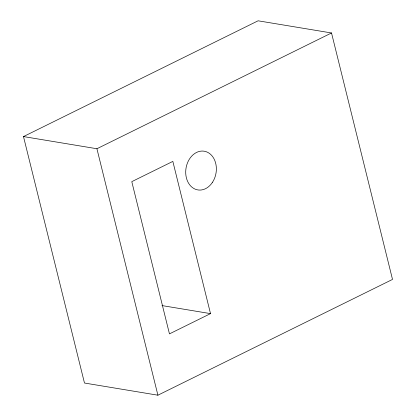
<?xml version="1.0" encoding="UTF-8"?>
<svg xmlns="http://www.w3.org/2000/svg" width="416" height="416" viewBox="0 0 416 416"><rect width="100%" height="100%" fill="white"/><g stroke="black" fill="none" stroke-linecap="round" stroke-linejoin="round"><path stroke-width="0.62" d="M23.488 136.573L258.092 20.8L331.521 32.968L392.512 279.427L157.908 395.2L84.479 383.032L23.488 136.573L96.918 148.741L331.521 32.968M210.512 313.622L169.458 333.882L131.784 181.657L172.843 161.398L210.512 313.622L161.985 305.578M96.918 148.741L157.908 395.2M212.254 182.645A19.62 15.2 -80.6 0 0 204.485 151.252A19.62 15.2 -80.6 0 0 186.373 177.804A19.62 15.2 -80.6 0 0 212.254 182.645"/></g></svg>
